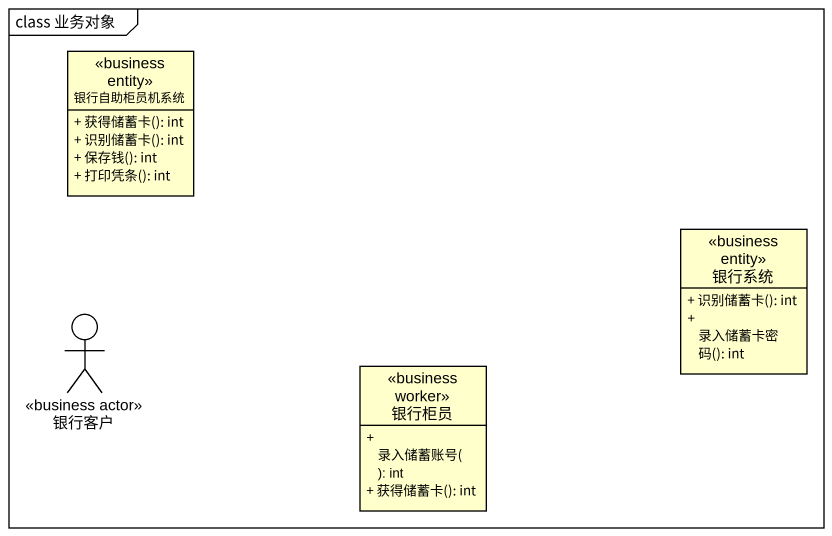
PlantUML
@startuml
mainframe class 业务对象
allowmixing
hide circle
hide empty members
skinparam classAttributeIconSize 0
class 银行自助柜员机系统 <<business entity>> {
  + 获得储蓄卡(): int
  + 识别储蓄卡(): int
  + 保存钱(): int
  + 打印凭条(): int
}
class 银行系统 <<business entity>> {
  + 识别储蓄卡(): int
  + 录入储蓄卡密码(): int
}
actor 银行客户 <<business actor>>
class 银行柜员 <<business worker>> {
  + 录入储蓄账号(): int
  + 获得储蓄卡(): int
}
@enduml
